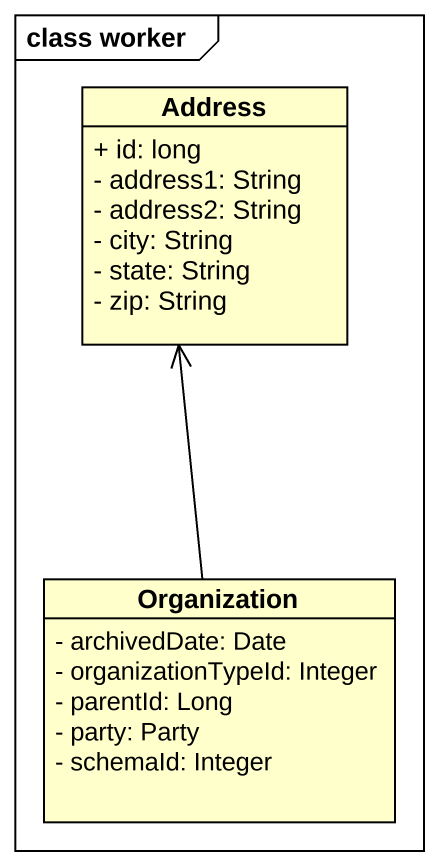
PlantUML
@startuml
mainframe class worker
hide circle
hide empty members
skinparam classAttributeIconSize 0
class Address {
  + id: long
  - address1: String
  - address2: String
  - city: String
  - state: String
  - zip: String
}
class Organization {
  - archivedDate: Date
  - organizationTypeId: Integer
  - parentId: Long
  - party: Party
  - schemaId: Integer
}
Organization -up-> Address
@enduml
